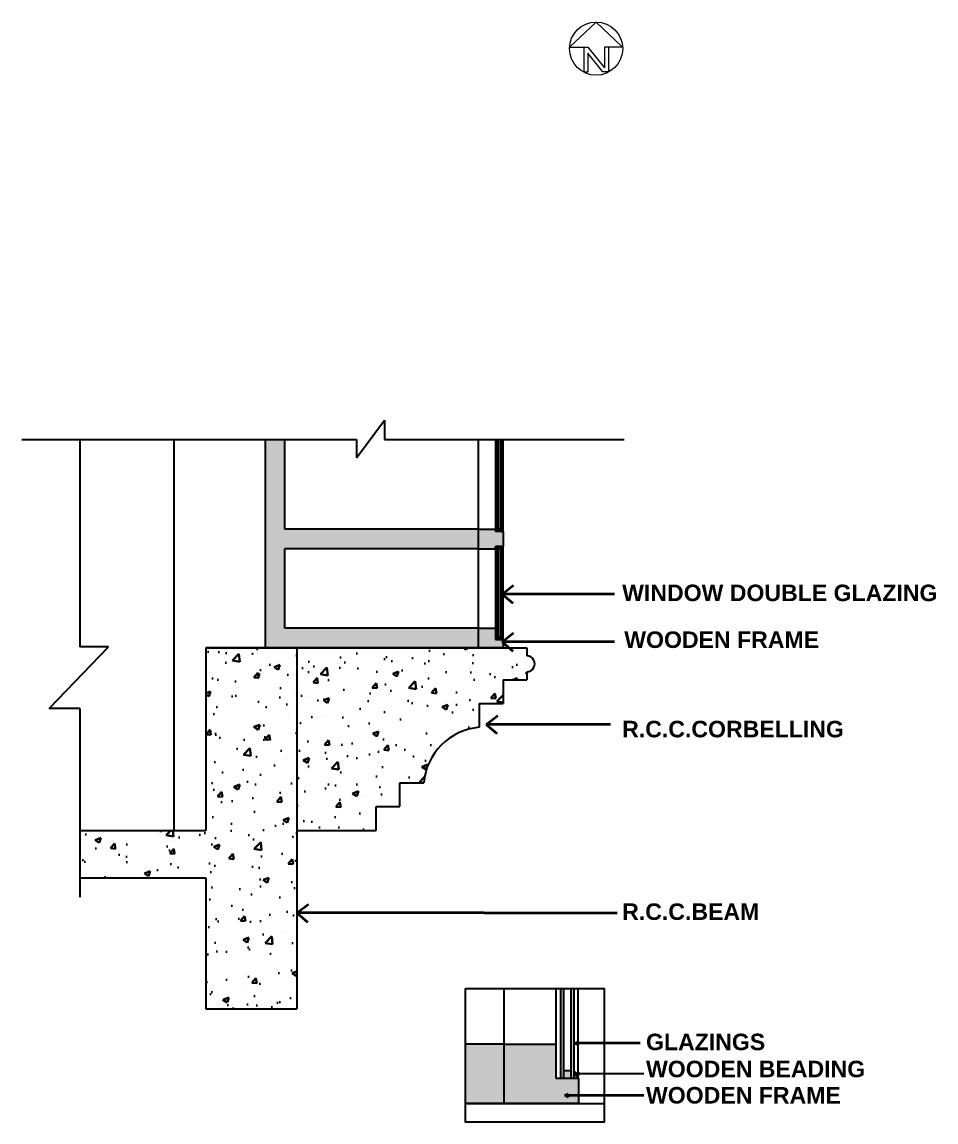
# Model space of a CAD drawing. Header units: inches. Extents: x 1352 to 5457, y 84 to 1168.
# Drawn here: x 1474.19 to 1501.86, y 168.93 to 202.23 of the extents above; entities that cross this region are included whole.
import ezdxf

# ---------------------------------------------------------------- set-up
doc = ezdxf.new("R2010")
doc.units = ezdxf.units.IN
doc.header["$MEASUREMENT"] = 0
doc.linetypes.add('DOT2', pattern=[0.125, 0, -0.125])
for name, color, linetype, lineweight in [('CILL', 250, 'Continuous', 9), ('contour', 250, 'DOT2', 35), ('text', 250, 'Continuous', 30), ('wall', 7, 'Continuous', 40), ('win', 250, 'Continuous', 30)]:
    doc.layers.add(name, color=color, linetype=linetype, lineweight=lineweight)
doc.styles.get("Standard").update_dxf_attribs({"font": 'arialbd.ttf', "height": 1.5})

# ---------------------------------------------------------------- blocks, each defined once
blk = doc.blocks.new('North Arrow')
for p, q in [((0, 0), (-12.8599999999999, -11.99900000000025)), ((0, 0), (12.78199999999993, -11.99900000000025)), ((-12.8599999999999, -11.99900000000025), (-6, -11.99900000000025)), ((-6, -11.99900000000025), (-6, -23.99900000000025)), ((-6, -11.99900000000025), (-4, -11.99900000000025)), ((-4, -11.99900000000025), (4, -21.99900000000025)), ((3.194999999999936, -23.99600000000009), (-4, -15.00199999999995)), ((-4, -15.00199999999995), (-4, -23.99900000000025)), ((4, -11.99900000000025), (4, -21.99900000000025)), ((6, -11.99900000000025), (4, -11.99900000000025)), ((12.78199999999993, -11.99900000000025), (6, -11.99900000000025)), ((6, -11.99900000000025), (6, -23.99900000000025)), ((-6, -23.99900000000025), (-4, -23.99900000000025)), ((6, -23.99900000000025), (3.194999999999936, -23.99900000000025))]:
    blk.add_line(p, q)
blk.add_circle((-0.01300000000014734, -12.74499999999989), 12.88461)

msp = doc.modelspace()

# ---------------------------------------------------------------- hatches: boundary and pattern name
at = {"layer": 'contour'}
h = msp.add_hatch(color=256, dxfattribs=at)
h.set_gradient(color1=(149, 212, 147), one_color=1, tint=1, name='CURVED')
h.paths.add_polyline_path([(1487.997396168075, 186.8783441854911), (1482.147396168075, 186.8783441854913), (1482.147396168075, 189.5868091729003), (1481.547396168075, 189.5868091729003), (1481.547396168075, 183.278344185492), (1487.997396168077, 183.2783441854929), (1487.997396168077, 183.8783441854919), (1482.147396168073, 183.8783441854919), (1482.147396168075, 186.2783441854917), (1487.997396168077, 186.2783441854911)])
h = msp.add_hatch(color=256, dxfattribs=at)
h.set_gradient(color1=(177, 205, 225), one_color=1, tint=1, name='CURVED')
h.paths.add_polyline_path([(1488.702396168072, 189.5868091729003), (1488.672396168076, 189.5868091728996), (1488.672396168078, 186.8033441854916), (1488.702396168077, 186.8033441854916)])
h.paths.add_polyline_path([(1488.597396168077, 189.5868091729003), (1488.567396168077, 189.5868091728996), (1488.567396168077, 186.8033441854916), (1488.597396168077, 186.8033441854916)])
h = msp.add_hatch(color=256, dxfattribs=at)
h.set_gradient(color1=(149, 212, 147), one_color=1, tint=1, name='CURVED')
h.paths.add_polyline_path([(1487.997396168077, 186.2783441854911), (1488.522396168077, 186.2783441854911), (1488.522396168077, 186.3533441854906), (1488.748581980948, 186.3533441854908), (1488.748581980946, 186.8033441854916), (1488.702954362408, 186.8033441854916), (1488.522396168078, 186.8033441854916), (1488.522396168075, 186.8783441854912), (1487.997396168075, 186.8783441854912)])
h = msp.add_hatch(color=256, dxfattribs=at)
h.set_gradient(color1=(177, 205, 225), one_color=1, tint=1, name='CURVED')
h.paths.add_polyline_path([(1488.735342611259, 186.8214061610634, -0.3238806938068653), (1488.717240349371, 186.8467720239069), (1488.717240349371, 186.8561128693907), (1488.714442522724, 186.8561128693907), (1488.714442522722, 186.866297830848, 0.4007011056841057), (1488.702954362408, 186.8783312459628), (1488.702954362408, 186.8033441854916), (1488.748581980948, 186.8033441854916, 0.4142132325411071), (1488.735349828334, 186.8165763530069, 2.710461982400186e-05), (1488.735348393722, 186.8165763529307)])
h.paths.add_polyline_path([(1488.668309161051, 186.8783441854914), (1488.601483175105, 186.878344185491), (1488.601483175105, 186.8033441854915), (1488.66830916105, 186.8033441854916)])
h = msp.add_hatch(color=256, dxfattribs=at)
h.set_gradient(color1=(177, 205, 225), one_color=1, tint=1, name='CURVED')
h.paths.add_polyline_path([(1488.597396168076, 186.3533441854906), (1488.567396168077, 186.3533441854906), (1488.567396168077, 183.5340311576429), (1488.597396168077, 183.5340311576429)])
h.paths.add_polyline_path([(1488.702396168077, 186.3533441854913), (1488.672396168076, 186.3533441854906), (1488.672396168076, 183.5340311576429), (1488.702396168075, 183.5340311576429)])
h = msp.add_hatch(color=256, dxfattribs=at)
h.set_gradient(color1=(177, 205, 225), one_color=1, tint=1, name='CURVED')
h.paths.add_polyline_path([(1488.672396168076, 186.3533441854908), (1488.597396168075, 186.3533441854906), (1488.597396168076, 186.2783441854911), (1488.672396168077, 186.2783441854915)])
h.paths.add_polyline_path([(1488.735348393722, 186.3401120180521, 0.4142449879272357), (1488.748581980948, 186.3533441854913), (1488.702954362409, 186.3533441854912), (1488.702954362408, 186.2783571250201, 0.4007011056827364), (1488.714442522722, 186.2903905401349), (1488.714442522723, 186.3005755015922), (1488.717240349371, 186.3005755015922), (1488.717240349371, 186.3099163470761, -0.3238806938062797), (1488.735342611259, 186.3352822099196)])
h = msp.add_hatch(color=256, dxfattribs=at)
h.set_gradient(color1=(149, 212, 147), one_color=1, tint=1, name='CURVED')
h.paths.add_polyline_path([(1487.997396168078, 183.2807990742004), (1487.999851056785, 183.2783441854929), (1488.741659274831, 183.2783441854929), (1488.748581980948, 183.2852668916087), (1488.748581980948, 183.4430556874545), (1488.720785165558, 183.4674921514646), (1488.748581980948, 183.4889735742557), (1488.748581980948, 183.5340311576435), (1488.702954362408, 183.5340311576435), (1488.522396168079, 183.5340311576435), (1488.522396168078, 183.8783441854919), (1487.997396168077, 183.8783441854919)])
h = msp.add_hatch(color=256, dxfattribs=at)
h.set_gradient(color1=(177, 205, 225), one_color=1, tint=1, name='CURVED')
h.paths.add_polyline_path([(1488.735348393722, 183.5472633250827), (1488.735342611259, 183.5520931332153, -0.3238806938068733), (1488.717240349371, 183.5774589960588), (1488.717240349371, 183.5867998415426), (1488.714442522724, 183.5867998415426), (1488.714442522722, 183.5969848029999, 0.4007011056841057), (1488.702954362408, 183.6090182181148), (1488.702954362408, 183.5340311576435), (1488.748581980948, 183.5340311576435, 0.4142132325411071), (1488.735349828334, 183.5472633251588, 2.710461982394482e-05)])
h.paths.add_polyline_path([(1488.597396168075, 183.5340311576435), (1488.672396168076, 183.5340311576435), (1488.672396168076, 183.6090311576434), (1488.597396168075, 183.6090311576438)])
h = msp.add_hatch(dxfattribs=at)
h.set_pattern_fill('AR-CONC', color=256, scale=0.25, style=0)
h.set_pattern_definition([(49.99999999999999, (-229.4497081052661, -117.5339876560429), (1.793150456501884, -0.1568803374564878), [0.1875, -2.0625]), (355, (-229.4497081052661, -117.5339876560429), (-0.3468783340325, 1.88048033425003), [0.15, -1.65]), (100.4514, (-229.3002789052661, -117.5470610060429), (1.446273454285054, 1.723598855152384), [0.159350475, -1.75285528]), (46.18420000000001, (-229.4497081052661, -117.0339876560429), (2.668102621564111, -0.4137975358225452), [0.28125, -3.09375]), (96.6356, (-229.2273662427661, -117.0684709235429), (2.336656763871758, 2.435294677251104), [0.23902572, -2.6292825]), (351.1842, (-229.4497081052661, -117.0339876560429), (2.336654862834068, 2.435296502313312), [0.225, -2.475]), (21, (-229.1997081052661, -117.1589876560429), (1.492267630296154, -1.006547226663347), [0.1875, -2.0625]), (326.0000000000001, (-229.1997081052661, -117.1589876560429), (0.6082883298039543, 1.812875112617133), [0.15, -1.65]), (71.4514, (-229.0753525227661, -117.2428666710429), (2.100556571453725, 0.806326241774881), [0.159350475, -1.75285528]), (37.50000000000001, (-229.4497081052661, -117.5339876560429), (0.03039963829322667, 0.8322346345782787), [0, -1.63, 0, -1.675, 0, -1.65625]), (7.499999999999999, (-229.4497081052661, -117.5339876560429), (0.6576738436053715, 0.9860292797059006), [0, -0.955, 0, -1.5925, 0, -0.63125]), (327.5, (-230.0072081052661, -117.5339876560429), (1.334556090431023, -0.0563871793359495), [0, -0.625, 0, -1.95, 0, -2.5875]), (317.5, (-230.2572081052661, -117.5339876560429), (1.457965423355966, 0.2502624558307941), [0, -0.8125, 0, -1.295, 0, -1.8375])])
h.paths.add_polyline_path([(1488.747396168074, 182.3183441854933), (1489.467396168073, 182.3183441854932), (1489.467396168073, 182.5583441854917, 0.2146348883526976), (1489.647022069136, 182.639175923369, 0.6465853394972774), (1489.467396168073, 183.0383441854926), (1489.467396168073, 183.278344185493), (1482.507396168074, 183.2783441854921), (1482.507396168074, 177.7583441854927), (1484.907396168077, 177.7583441854925), (1484.907396168077, 178.4783441854927), (1485.627396168077, 178.4783441854927), (1485.627396168077, 179.1983441854926), (1486.347396168081, 179.198344185492, -0.3613408978168262), (1488.027396168074, 180.8783441854932), (1488.027396168074, 181.5983441854926), (1488.74739616807, 181.5983441854926)])
h.paths.add_polyline_path([(1482.507396168074, 183.2783441854921), (1479.74739616807, 183.2783441854917), (1479.747396168068, 177.7583441854932), (1475.932501075871, 177.7583441854924), (1475.932501075871, 176.3183441854926), (1479.747396168068, 176.3183441854926), (1479.74739616807, 172.3583441854928), (1480.563869841081, 172.3583441854928), (1480.592006633099, 172.3918763084641), (1480.598192029378, 172.3583441854928), (1482.50739616807, 172.3583441854928), (1482.507396168074, 177.7583441854927)])
h = msp.add_hatch(color=256, dxfattribs=at)
h.set_gradient(color1=(177, 205, 225), one_color=1, tint=1, name='CURVED')
h.paths.add_polyline_path([(1490.890761230815, 172.9716718157072), (1490.800761230819, 172.9716718157072), (1490.800761230819, 170.258142983213), (1490.890761230815, 170.258142983213)])
h.paths.add_polyline_path([(1490.575761230817, 172.9716718157072), (1490.48576123082, 172.9716718157072), (1490.48576123082, 170.258142983213), (1490.575761230816, 170.258142983213)])
h = msp.add_hatch(color=256, dxfattribs=at)
h.set_gradient(color1=(200, 227, 137), color2=(224, 239, 189), one_color=1, tint=0.8399999737739563, name='CURVED')
h.paths.add_polyline_path([(1487.608213636705, 169.4910820667608), (1488.775761230821, 169.491082066761), (1488.775761230821, 171.291082066758), (1487.608213636705, 171.291082066758)])
h = msp.add_hatch(color=256, dxfattribs=at)
h.set_gradient(color1=(149, 212, 147), one_color=1, tint=1, name='CURVED')
h.paths.add_polyline_path([(1490.350761230825, 171.291082066758), (1488.775761230821, 171.291082066758), (1488.775761230821, 169.4984467328846), (1488.783125896945, 169.491082066761), (1491.008550551083, 169.4910820667614), (1491.029318669434, 169.5118501851081), (1491.029318669434, 169.7346241570865), (1490.724297198495, 169.7346241570866), (1490.724297198495, 169.686581709842), (1490.623176607639, 169.7346241571649), (1490.724297198495, 169.7826666044879), (1490.724297198496, 169.7346241570866), (1491.029318669434, 169.7346241570866), (1491.029318669433, 170.258142983213), (1490.892435813815, 170.258142983213), (1490.350761230825, 170.2581429832129)])
h = msp.add_hatch(color=256, dxfattribs=at)
h.set_gradient(color1=(177, 205, 225), one_color=1, tint=1, name='CURVED')
h.paths.add_polyline_path([(1490.575761230817, 170.258142983213), (1490.800761230819, 170.258142983213), (1490.800761230819, 170.4831429832125), (1490.575761230817, 170.4831429832138)])
h.paths.add_polyline_path([(1490.892435813815, 170.258142983213), (1491.029318669434, 170.258142983213, 0.4142139393762379), (1490.989622115792, 170.2978394857589, 8313.650675291448), (1490.989641215224, 170.2978394811888, 0.0001200825414044405), (1490.989622147797, 170.297839485759, 8275248.940640354), (1490.989622166985, 170.297839485759, 2.682370124527636e-05), (1490.989617907756, 170.2978394855304), (1490.989600560365, 170.3123289099279, -0.3238806938070796), (1490.935293774704, 170.3884264984588), (1490.935293774704, 170.4164490349102), (1490.92690029476, 170.4164490349103), (1490.926900294754, 170.4470039192822, 0.4007011056836494), (1490.892435813815, 170.4831041646266)])
at = {"layer": 'win'}
h = msp.add_hatch(color=256, dxfattribs=at)
h.paths.add_polyline_path([(1491.003205300113, 171.3629981517861), (1490.912737844002, 171.3200170145336), (1491.003205300113, 171.3200170145336)])
h.paths.add_polyline_path([(1491.003205300114, 171.3200170145336), (1490.912737844332, 171.3200170145336), (1491.003205300113, 171.2770358774375)])
h.paths.add_polyline_path([(1491.013858435024, 171.3200170145336), (1491.003205300113, 171.3200170145336), (1491.003205300113, 171.2770358774377), (1491.013858435023, 171.2719745672889)])
h.paths.add_polyline_path([(1491.013858435024, 171.3680594619352), (1491.003205300113, 171.3629981517861), (1491.003205300113, 171.3200170145336), (1491.013858435024, 171.3200170145337)])
h = msp.add_hatch(color=256, dxfattribs=at)
h.paths.add_polyline_path([(1491.025761230815, 170.4314076356329), (1490.935293774704, 170.3884264983805), (1491.025761230815, 170.3884264983805)])
h.paths.add_polyline_path([(1491.025761230816, 170.3884264983805), (1490.935293775034, 170.3884264983805), (1491.025761230815, 170.3454453612843)])
h.paths.add_polyline_path([(1491.036414365726, 170.3884264983805), (1491.025761230815, 170.3884264983805), (1491.025761230815, 170.3454453612845), (1491.036414365725, 170.3403840511357)])
h.paths.add_polyline_path([(1491.036414365726, 170.4364689457821), (1491.025761230815, 170.4314076356329), (1491.025761230816, 170.3884264983805), (1491.036414365726, 170.3884264983806)])
h = msp.add_hatch(color=256, dxfattribs=at)
h.paths.add_polyline_path([(1490.713644063585, 169.7776052943391), (1490.623176607474, 169.7346241570866), (1490.713644063585, 169.7346241570866)])
h.paths.add_polyline_path([(1490.713644063586, 169.7346241570866), (1490.623176607804, 169.7346241570866), (1490.713644063585, 169.6916430199905)])
h.paths.add_polyline_path([(1490.724297198496, 169.7346241570866), (1490.713644063585, 169.7346241570866), (1490.713644063585, 169.6916430199907), (1490.724297198495, 169.6865817098419)])
h.paths.add_polyline_path([(1490.724297198496, 169.7826666044882), (1490.713644063585, 169.7776052943391), (1490.713644063585, 169.7346241570866), (1490.724297198496, 169.7346241570867)])

# ---------------------------------------------------------------- linework, layer by layer
at = {"layer": 'text', "linetype": 'Continuous'}
for p, q in [((1475.93250107587, 189.5868091729003), (1475.932501075871, 183.318085449185)), ((1478.787396168074, 189.5868091729003), (1478.787396168074, 177.7583441854929)), ((1488.522396168077, 189.5868091729003), (1488.522396168077, 186.8783441854912)), ((1488.567396168077, 189.5868091729003), (1488.567396168077, 186.8033441854916)), ((1488.597396168077, 189.5868091729003), (1488.597396168077, 186.8033441854916)), ((1488.522396168077, 186.2783441854911), (1488.522396168079, 183.8783441854923)), ((1488.567396168077, 186.3533441854909), (1488.567396168077, 183.5340311576435)), ((1488.597396168076, 186.3533441854909), (1488.597396168076, 183.5340311576435)), ((1488.672396168076, 186.3533441854909), (1488.672396168076, 183.5340311576435)), ((1488.702396168075, 186.3533441854909), (1488.702396168075, 183.5340311576435)), ((1475.012618341636, 181.4449848723391), (1476.806340570674, 183.318085449185)), ((1476.806340570674, 183.318085449185), (1475.932501075871, 183.318085449185)), ((1488.747396168073, 183.2783441854924), (1479.74739616807, 183.278344185492)), ((1479.74739616807, 183.2783441854917), (1479.747396168068, 177.7583441854933)), ((1479.747396168073, 183.2783441854917), (1489.467396168075, 183.2783441854931)), ((1482.507396168074, 183.2783441854917), (1482.507396168074, 177.7583441854927)), ((1489.467396168073, 183.2783441854931), (1489.467396168073, 183.0383441854926)), ((1489.467396168073, 182.5583441854917), (1489.467396168073, 182.3183441854926)), ((1488.747396168073, 182.3183441854933), (1488.74739616807, 181.5983441854933)), ((1488.747396168073, 182.3183441854933), (1489.467396168075, 182.3183441854933)), ((1488.027396168074, 181.5983441854926), (1488.027396168074, 180.8783441854932)), ((1488.027396168074, 181.5983441854926), (1488.747396168068, 181.5983441854926)), ((1475.932501075871, 181.4449848723391), (1475.012618341636, 181.4449848723391)), ((1475.932501075871, 181.4449848723391), (1475.932501075871, 175.7379897641288)), ((1485.627396168076, 179.1983441854927), (1486.347396168081, 179.198344185492)), ((1485.627396168076, 178.4783441854927), (1485.627396168076, 179.1983441854927)), ((1484.907396168077, 178.4783441854927), (1485.627396168076, 178.4783441854927)), ((1484.907396168077, 177.7583441854927), (1484.907396168077, 178.4783441854927)), ((1475.932501075869, 177.7583441854924), (1479.747396168068, 177.7583441854933)), ((1482.507396168074, 177.7583441854927), (1482.50739616807, 172.3583441854921)), ((1482.507396168074, 177.7583441854927), (1484.907396168077, 177.7583441854927)), ((1482.507396168074, 177.7583441854927), (1482.50739616807, 172.3583441854921)), ((1475.932501075869, 176.3183441854926), (1479.747396168068, 176.3183441854926)), ((1479.747396168068, 176.3183441854926), (1479.74739616807, 172.3583441854928)), ((1490.350761230824, 172.9716718157072), (1490.350761230825, 171.2910820667594)), ((1490.48576123082, 172.9716718157072), (1490.48576123082, 170.258142983213)), ((1490.575761230817, 172.9716718157072), (1490.575761230817, 170.258142983213)), ((1490.800761230819, 172.9716718157072), (1490.800761230819, 170.258142983213)), ((1490.890761230815, 172.9716718157072), (1490.890761230815, 170.258142983213)), ((1479.74739616807, 172.3583441854928), (1482.507396168074, 172.3583441854928)), ((1491.02576123081, 169.4910820667596), (1487.608213636705, 169.4910820667594)), ((1487.608213636705, 169.4910820667608), (1491.807798996983, 169.4910820667615))]:
    msp.add_line(p, q, dxfattribs=at)
at = {"layer": 'text'}
for p, q in [((1488.747396168075, 186.8088191829295), (1488.74739616807, 189.5868091729003)), ((1488.747396168075, 183.5395061550801), (1488.747396168073, 186.3478691880489)), ((1491.025761230816, 170.2745679755226), (1491.025761230813, 172.9716718157072))]:
    msp.add_line(p, q, dxfattribs=at)
at = {"layer": 'text', "linetype": 'Continuous'}
for centre, radius, start, end in [((1489.467396168075, 182.7983441854935), 0.2399999999997817, 270, 90.00000000065138), ((1488.197970281175, 179.027770072398), 1.858418703122616, 95.26627892691086, 174.7337210732739)]:
    msp.add_arc(centre, radius, start, end, dxfattribs=at)
at = {"layer": 'wall', "linetype": 'Continuous'}
for p, q in [((1488.720785165558, 184.9114836678602), (1489.069074864092, 185.1806424964163)), ((1492.122268159334, 184.9114836678602), (1488.720785165558, 184.9114836678602)), ((1488.720785165558, 184.9114836678602), (1489.040333854597, 184.6305651550922)), ((1488.720785165558, 183.4674921514645), (1489.069074864092, 183.7366509800206)), ((1492.122268159334, 183.4674921514645), (1488.720785165558, 183.4674921514645)), ((1488.720785165558, 183.4674921514645), (1489.040333854597, 183.1865736386965)), ((1488.239371065038, 180.9665095079145), (1488.587660763572, 181.2356683364706)), ((1491.999429107085, 180.9665095079145), (1488.239371065038, 180.9665095079145)), ((1488.239371065038, 180.9665095079145), (1488.558919754077, 180.6855909951464)), ((1482.507396168072, 175.2577178028869), (1482.855685866606, 175.526876631443)), ((1488.172135920141, 175.2577178028869), (1482.507396168072, 175.2577178028869)), ((1482.507396168072, 175.2577178028869), (1482.826944857111, 174.9767992901188)), ((1488.172135920141, 175.2577178028869), (1492.207842721454, 175.2577178028869)), ((1490.912737844002, 171.3200170146903), (1491.013858435023, 171.2719745672889)), ((1492.899918951719, 171.3200170145336), (1491.013858435023, 171.3200170145336)), ((1490.935293774704, 170.3884264985371), (1491.036414365725, 170.3403840511357)), ((1490.623176607474, 169.7346241570866), (1490.724297198496, 169.782666604488)), ((1493.012999989433, 169.7346241570866), (1490.724297198495, 169.7346241570866))]:
    msp.add_line(p, q, dxfattribs=at)
at = {"layer": 'win', "linetype": 'Continuous'}
for p, q in [((1484.314485845696, 189.0344462627793), (1485.160487877454, 190.1735387896263)), ((1485.160487877454, 190.1735387896263), (1485.160487877456, 189.5868091729003)), ((1474.186170768839, 189.5868091729003), (1484.314485845696, 189.5868091729003)), ((1481.547396168075, 189.5868091729003), (1481.547396168075, 183.2783441854917)), ((1482.147396168075, 186.8783441854914), (1482.147396168075, 189.5868091729003)), ((1484.314485845696, 189.5868091729003), (1484.314485845696, 189.0344462627793)), ((1485.160487877454, 189.5868091729003), (1492.416319049371, 189.5868091729003)), ((1487.997396168073, 189.5868091729001), (1487.997396168075, 186.878344185491)), ((1487.997396168077, 186.8783441854912), (1482.147396168075, 186.8783441854914)), ((1487.997396168077, 186.8783441854912), (1488.522396168075, 186.8783441854912)), ((1488.522396168075, 186.8783441854912), (1488.522396168079, 186.8033441854916)), ((1488.747396168075, 186.8033441854916), (1488.522396168079, 186.8033441854916)), ((1488.66830916105, 186.8783441854914), (1488.601483175105, 186.878344185491)), ((1488.601483175105, 186.8783441854912), (1488.601483175105, 186.8033441854916)), ((1488.66830916105, 186.8783441854912), (1488.66830916105, 186.8033441854916)), ((1488.702954362408, 186.878331245963), (1488.702954362408, 186.8033441854916)), ((1488.702954362408, 186.8033441854916), (1488.748581980948, 186.8033441854916)), ((1488.714442522722, 186.866297830848), (1488.714442522723, 186.8561128693907)), ((1488.717240349371, 186.8561128693907), (1488.714442522723, 186.8561128693907)), ((1488.717240349371, 186.8467720239069), (1488.717240349371, 186.8561128693907)), ((1488.735342611259, 186.8214061610629), (1488.735348393722, 186.8165763529307)), ((1488.748581980946, 186.8033441854916), (1488.748581980948, 186.3533441854913)), ((1487.997396168077, 186.2783441854911), (1482.147396168073, 186.2783441854917)), ((1482.147396168073, 183.8783441854919), (1482.147396168075, 186.2783441854917)), ((1487.997396168077, 186.2783441854915), (1487.997396168077, 183.8783441854919)), ((1487.997396168077, 186.2783441854911), (1488.522396168077, 186.2783441854911)), ((1488.747396168077, 186.3533441854909), (1488.522396168077, 186.3533441854906)), ((1488.522396168077, 186.2783441854911), (1488.522396168077, 186.3533441854906)), ((1488.672396168076, 186.2783441854915), (1488.597396168074, 186.2783441854911)), ((1488.702954362408, 186.27835712502), (1488.702954362408, 186.3533441854913)), ((1488.702954362408, 186.3533441854913), (1488.748581980948, 186.3533441854913)), ((1488.714442522722, 186.2903905401349), (1488.714442522723, 186.3005755015922)), ((1488.717240349371, 186.3005755015922), (1488.714442522723, 186.3005755015922)), ((1488.717240349371, 186.3099163470761), (1488.717240349371, 186.3005755015922)), ((1488.735342611259, 186.33528220992), (1488.735348393722, 186.3401120180522)), ((1487.997396168077, 183.8783441854919), (1482.147396168073, 183.8783441854919)), ((1488.522396168077, 183.5340311576435), (1488.747396168075, 183.5340311576435)), ((1488.672396168076, 183.6090311576434), (1488.597396168074, 183.6090311576438)), ((1488.702954362408, 183.6090182181149), (1488.702954362408, 183.5340311576435)), ((1488.702954362408, 183.5340311576435), (1488.748581980948, 183.5340311576435)), ((1488.714442522722, 183.5969848029999), (1488.714442522723, 183.5867998415426)), ((1488.717240349371, 183.5867998415426), (1488.714442522723, 183.5867998415426)), ((1488.717240349371, 183.5774589960588), (1488.717240349371, 183.5867998415426)), ((1488.735342611259, 183.5520931332148), (1488.735348393722, 183.5472633250827)), ((1488.748581980948, 183.5340311576435), (1488.748581980948, 183.2783441854929)), ((1488.775761230821, 172.9716718157072), (1488.775761230821, 171.291082066758)), ((1488.775761230821, 171.291082066758), (1487.608213636705, 171.291082066758)), ((1490.800761230819, 170.4831429832125), (1490.575761230811, 170.4831429832138)), ((1490.892435813815, 170.4831041646271), (1490.892435813815, 170.258142983213)), ((1490.35076123082, 170.258142983213), (1491.025761230816, 170.258142983213)), ((1490.892435813815, 170.258142983213), (1491.029318669434, 170.258142983213)), ((1490.926900294754, 170.4470039192822), (1490.92690029476, 170.4164490349103)), ((1490.935293774704, 170.4164490349103), (1490.92690029476, 170.4164490349103)), ((1490.935293774704, 170.3884264984588), (1490.935293774704, 170.4164490349103)), ((1490.989600560365, 170.3123289099269), (1490.989617907756, 170.2978394855304)), ((1491.029318669434, 170.258142983213), (1491.029318669434, 169.491082066761))]:
    msp.add_line(p, q, dxfattribs=at)
at = {"layer": 'win'}
for p, q in [((1488.672396168076, 189.5868091729003), (1488.672396168076, 186.8033441854916)), ((1488.702396168073, 189.5868091729003), (1488.702396168075, 186.8033441854916)), ((1487.997396168075, 186.8783441854912), (1487.997396168077, 186.2783441854911)), ((1488.531095640839, 186.3533441854906), (1488.529854191574, 186.3545856347559)), ((1487.997396168075, 183.8783441854919), (1488.522396168077, 183.8783441854919)), ((1487.997396168077, 183.8783441854919), (1487.997396168077, 183.2783441854931)), ((1488.522396168079, 183.8783441854919), (1488.522396168079, 183.5340311576435)), ((1487.999851056786, 183.2783441854924), (1487.997396168075, 183.2807990742026)), ((1488.424115125497, 183.2783441854931), (1488.423788174396, 183.2786711365945)), ((1488.74165927483, 183.2783441854924), (1488.748581980948, 183.2852668916087)), ((1489.195668967264, 182.3710466677003), (1489.195668967264, 182.3710466677003)), ((1482.42324359823, 181.8503863200083), (1482.42324359823, 181.8503863200083)), ((1482.811338567502, 181.8180500660235), (1482.811338567502, 181.8180500660235)), ((1482.267467468861, 181.1596971187657), (1482.267467468861, 181.1596971187657)), ((1482.27498334691, 181.4287219430173), (1482.27498334691, 181.4287219430173)), ((1483.372058974768, 181.2459242606196), (1483.372058974768, 181.2459242606196)), ((1486.867970266849, 180.5849406349878), (1486.867970266849, 180.5849406349878)), ((1487.154269801646, 180.6937217125674), (1487.154269801646, 180.6937217125674)), ((1482.220263997984, 179.9306996007767), (1482.220263997984, 179.9306996007767)), ((1485.629924962199, 179.9833722697199), (1485.629924962199, 179.9833722697199)), ((1482.787948267071, 179.6092189397211), (1482.787948267071, 179.6092189397211)), ((1483.930161986798, 179.4614995581267), (1483.930161986798, 179.4614995581267)), ((1486.332362949572, 179.3600026353222), (1486.332362949572, 179.3600026353222)), ((1484.502785621105, 178.7700706247556), (1484.502785621105, 178.7700706247556)), ((1484.446112043708, 178.2085195662496), (1484.446112043708, 178.2085195662496)), ((1478.773312408146, 177.4616813259142), (1478.773312408146, 177.4616813259142)), ((1475.931335713016, 177.0875279959155), (1475.931335713016, 177.0875279959155)), ((1477.527380651825, 176.3297235578327), (1477.527380651825, 176.3297235578327)), ((1479.783126599714, 175.1485488835833), (1479.783126599714, 175.1485488835833)), ((1479.756372183134, 174.9761275615867), (1479.756372183134, 174.9761275615867)), ((1482.078486206728, 174.6588141593083), (1482.078486206728, 174.6588141593083)), ((1480.89467328824, 172.8839614558376), (1480.89467328824, 172.8839614558376)), ((1481.282266879231, 172.5751515585164), (1481.282266879231, 172.5751515585164)), ((1480.56386984108, 172.3583441854928), (1480.592060330768, 172.3919403028535)), ((1480.598192029378, 172.3583441854935), (1480.593338296685, 172.3846571255522)), ((1481.946667253344, 172.440587889572), (1481.946667253344, 172.440587889572)), ((1488.775761230816, 171.291082066758), (1490.35076123082, 171.291082066758)), ((1488.775761230821, 171.291082066758), (1488.775761230821, 169.4910820667617)), ((1490.350761230825, 171.291082066758), (1490.350761230825, 170.258142983213)), ((1490.912737844002, 171.3200170145336), (1491.013858435024, 171.368059461935)), ((1491.013858435024, 171.368059461935), (1491.013858435023, 171.2719745672889)), ((1490.935293774704, 170.3884264983805), (1491.036414365726, 170.4364689457819)), ((1493.012999989433, 170.3884264983805), (1490.935293774704, 170.3884264983805)), ((1491.036414365726, 170.4364689457819), (1491.036414365725, 170.3403840511357)), ((1488.783125896947, 169.4910820667596), (1488.775761230816, 169.4984467328902)), ((1490.055918103082, 169.4910820667617), (1490.054937249777, 169.492062920066)), ((1490.623176607474, 169.7346241572433), (1490.724297198495, 169.6865817098419)), ((1490.724297198496, 169.782666604488), (1490.724297198495, 169.6865817098419)), ((1491.008550551081, 169.4910820667596), (1491.029318669434, 169.5118501851084))]:
    msp.add_line(p, q, dxfattribs=at)
at = {"layer": 'win', "linetype": 'Continuous'}
msp.add_lwpolyline([(1487.608213636705, 172.9716718157072), (1491.807798996983, 172.9716718157072), (1491.807798996983, 168.9301421272073), (1487.608213636705, 168.9301421272073)], close=True, dxfattribs=at)
for centre, radius, start, end in [((1488.702396168075, 186.8662978308473), 0.01204635464591775, 0, 90), ((1488.743817236824, 186.8465962891078), 0.02657746845295383, 179.6211476898801, 251.4056701822857), ((1488.735349813431, 186.8033441854916), 0.01323216751533015, 0, 90.00614876589891), ((1488.702396168075, 186.2903905401356), 0.01204635464591775, 270, 0), ((1488.743817236824, 186.3100920818752), 0.02657746845295383, 108.5943298177143, 180.3788523101215), ((1488.735349813431, 186.3533441854913), 0.01323216751533015, 269.9938512341011, 0), ((1488.702396168075, 183.5969848029993), 0.01204635464591775, 0, 90), ((1488.743817236824, 183.5772832612597), 0.02657746845295383, 179.6211476898785, 251.4056701822857), ((1488.735349813431, 183.5340311576435), 0.01323216751533015, 0, 90.00614876589891), ((1490.890761230815, 170.4470039192802), 0.03613906393775324, 0, 90), ((1491.015024437061, 170.3878992940615), 0.0797324053588615, 179.6211476898785, 251.4056701822872), ((1490.989622166882, 170.258142983213), 0.03969650254599044, 0, 90.0061487658973)]:
    msp.add_arc(centre, radius, start, end, dxfattribs=at)

# ---------------------------------------------------------------- block references
at = {"layer": 'CILL', "xscale": 0.0625, "yscale": 0.0625, "zscale": 0.0625}
msp.add_blockref('North Arrow', (1491.566616753319, 202.2179930606851), dxfattribs=at)

# ---------------------------------------------------------------- texts
at = {"layer": 'win'}
for s, p in [('WINDOW DOUBLE GLAZING', (1492.354599981659, 184.6970816883911)), ('WOODEN FRAME', (1492.418527941242, 183.2792219068925)), ('R.C.C.CORBELLING', (1492.354599981659, 180.5740782804694)), ('R.C.C.BEAM', (1492.354599981659, 175.046942374134)), ('GLAZINGS', (1493.076762444637, 171.1043685349734)), ('WOODEN BEADING', (1493.076762444637, 170.284847376013)), ('WOODEN FRAME', (1493.076762444637, 169.4894610492022))]:
    msp.add_text(s, height=0.5, dxfattribs=at).set_placement(p)

doc.saveas('drawing.dxf')
